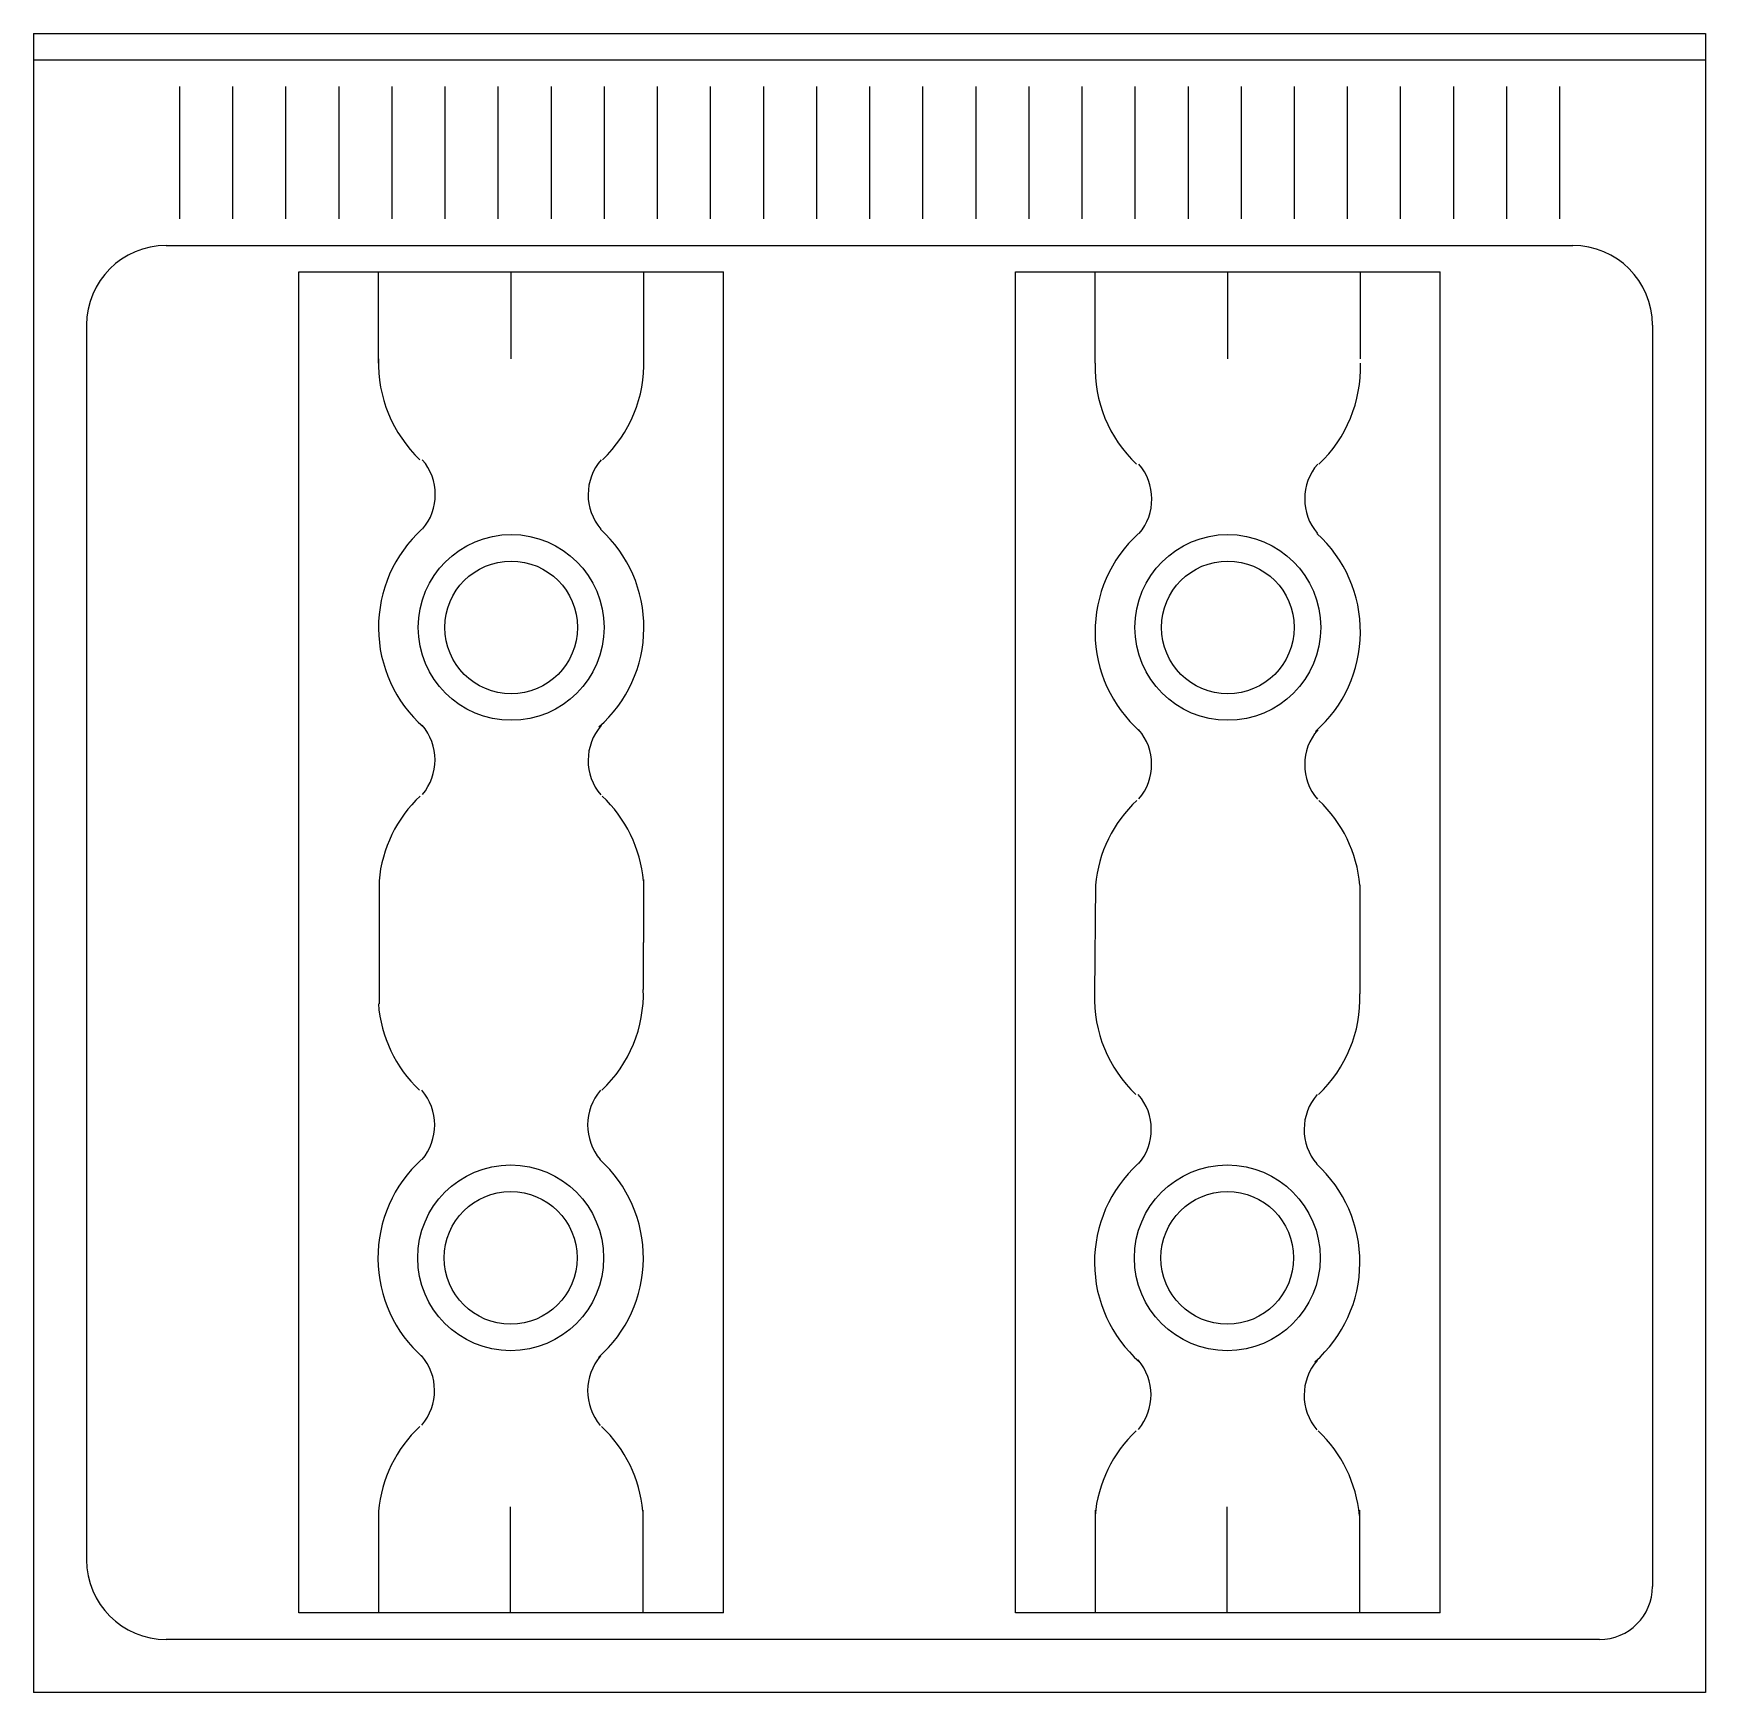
# Model space of a CAD drawing. Extents: x 2.484 to 3.114, y 1.754 to 2.379.
import ezdxf

# ---------------------------------------------------------------- set-up
doc = ezdxf.new("R2010")
doc.units = 0
doc.layers.add('ESC1-50', color=2, linetype='CONTINUOUS')
doc.layers.add('PLANTA', color=2, linetype='CONTINUOUS')

msp = doc.modelspace()

# ---------------------------------------------------------------- linework, layer by layer
at = {"layer": 'ESC1-50', "color": 0}
for p, q in [((2.48372, 2.36937), (3.11372, 2.36937)), ((2.53872, 2.35937), (2.53872, 2.30952)), ((2.57872, 2.35937), (2.57872, 2.30952)), ((2.61872, 2.35937), (2.61872, 2.30952)), ((2.65872, 2.35937), (2.65872, 2.30952)), ((2.69872, 2.35937), (2.69872, 2.30952)), ((2.73872, 2.35937), (2.73872, 2.30952)), ((2.77872, 2.35937), (2.77872, 2.30952)), ((2.81872, 2.35937), (2.81872, 2.30952)), ((2.85872, 2.35937), (2.85872, 2.30952)), ((2.89872, 2.35937), (2.89872, 2.30952)), ((2.93872, 2.35937), (2.93872, 2.30952)), ((2.97872, 2.35937), (2.97872, 2.30952)), ((3.01872, 2.35937), (3.01872, 2.30952)), ((3.05872, 2.35937), (3.05872, 2.30952)), ((2.58372, 2.28952), (2.74372, 2.28952)), ((2.66372, 2.25676), (2.66372, 2.28952)), ((2.85372, 2.28952), (3.01372, 2.28952)), ((2.93372, 2.25676), (2.93372, 2.28952)), ((2.66352, 1.78437), (2.66352, 1.82437)), ((2.93352, 1.78437), (2.93352, 1.82437)), ((2.74372, 1.78437), (2.58372, 1.78437)), ((3.01372, 1.78437), (2.85372, 1.78437))]:
    msp.add_line(p, q, dxfattribs=at)
for centre in [(2.66372, 2.15562), (2.93372, 2.15562), (2.66352, 1.91812), (2.93352, 1.91812)]:
    msp.add_circle(centre, 0.035, dxfattribs=at)
at = {"layer": 'PLANTA', "color": 0}
for p, q in [((2.48372, 2.37937), (3.11372, 2.37937)), ((2.48372, 2.37937), (2.48372, 1.75437)), ((3.11372, 2.37937), (3.11372, 1.75437)), ((2.55872, 2.35937), (2.55872, 2.30952)), ((2.59872, 2.35937), (2.59872, 2.30952)), ((2.63872, 2.35937), (2.63872, 2.30952)), ((2.67872, 2.35937), (2.67872, 2.30952)), ((2.71872, 2.35937), (2.71872, 2.30952)), ((2.75872, 2.35937), (2.75872, 2.30952)), ((2.79872, 2.35937), (2.79872, 2.30952)), ((2.83872, 2.35937), (2.83872, 2.30952)), ((2.87872, 2.35937), (2.87872, 2.30952)), ((2.91872, 2.35937), (2.91872, 2.30952)), ((2.95872, 2.35937), (2.95872, 2.30952)), ((2.99872, 2.35937), (2.99872, 2.30952)), ((3.03872, 2.35937), (3.03872, 2.30952)), ((2.53372, 2.29952), (3.06372, 2.29952)), ((2.58372, 1.78437), (2.58372, 2.28952)), ((2.61372, 2.25511), (2.61372, 2.28952)), ((2.71372, 2.25676), (2.71372, 2.28952)), ((2.74372, 1.78437), (2.74372, 2.28952)), ((2.85372, 2.08687), (2.85372, 2.28952)), ((2.88372, 2.25511), (2.88372, 2.28952)), ((2.98372, 2.25676), (2.98372, 2.28952)), ((3.01372, 2.08687), (3.01372, 2.28952)), ((2.50372, 2.26952), (2.50372, 1.80437)), ((3.09372, 2.26952), (3.09372, 1.79437)), ((2.85372, 1.78437), (2.85372, 2.08687)), ((3.01372, 1.78437), (3.01372, 2.08687)), ((2.61392, 2.06062), (2.61392, 2.01381)), ((2.71352, 2.06062), (2.71352, 2.03687)), ((2.88389, 2.05852), (2.88352, 2.01761)), ((2.98349, 2.05852), (2.98346, 2.01761)), ((2.71352, 2.01926), (2.71352, 2.03687)), ((2.61372, 1.82312), (2.61372, 1.78437)), ((2.71332, 1.82312), (2.71332, 1.78437)), ((2.88372, 1.82312), (2.88372, 1.78437)), ((2.98332, 1.82312), (2.98332, 1.78437)), ((3.07372, 1.77437), (2.53372, 1.77437)), ((3.11372, 1.75437), (2.48372, 1.75437))]:
    msp.add_line(p, q, dxfattribs=at)
for centre in [(2.66372, 2.15562), (2.93372, 2.15562), (2.66352, 1.91812), (2.93352, 1.91812)]:
    msp.add_circle(centre, 0.025, dxfattribs=at)
for centre, radius, start, end in [((2.53372, 2.26952), 0.03, 90, 180), ((3.06372, 2.26952), 0.03, 0, 90), ((2.66372, 2.25511), 0.05, 178.10739, 226.5824), ((2.66372, 2.25511), 0.05, 313.4176, 1.89261), ((2.93369, 2.25346), 0.05, 178.10739, 226.5824), ((2.93369, 2.25346), 0.05, 313.4176, 1.89261), ((2.61503, 2.20566), 0.02009, 319.58393, 40.80665), ((2.7128, 2.20564), 0.02009, 139.10667, 220.33001), ((2.885, 2.20401), 0.02009, 319.58393, 40.80665), ((2.98277, 2.20399), 0.02009, 139.10667, 220.33001), ((2.66372, 2.15562), 0.05, 132.23983, 228.61423), ((2.66372, 2.15562), 0.05, 311.38577, 47.76017), ((2.93369, 2.15397), 0.05, 132.23983, 228.61423), ((2.93369, 2.15397), 0.05, 311.38577, 47.76017), ((2.61495, 2.10567), 0.02009, 319.58393, 40.80665), ((2.7128, 2.10551), 0.02009, 139.10667, 220.33001), ((2.88492, 2.10402), 0.02009, 319.58393, 40.80665), ((2.98277, 2.10386), 0.02009, 139.10667, 220.33001), ((2.66372, 2.0557), 0.05, 133.26371, 174.87214), ((2.66372, 2.0557), 0.05, 5.12786, 46.73629), ((2.93369, 2.05405), 0.05, 133.26371, 174.87214), ((2.93369, 2.05405), 0.05, 5.12786, 46.73629), ((2.66352, 2.01761), 0.05, 313.4176, 1.89261), ((2.93349, 2.01596), 0.05, 178.10739, 226.5824), ((2.93349, 2.01596), 0.05, 313.4176, 1.89261), ((2.66352, 2.01761), 0.05, 184.35944, 226.5824), ((2.61483, 1.96816), 0.02009, 319.58393, 40.80665), ((2.7126, 1.96814), 0.02009, 139.10667, 220.33001), ((2.8848, 1.96651), 0.02009, 319.58393, 40.80665), ((2.98257, 1.96649), 0.02009, 139.10667, 220.33001), ((2.66352, 1.91812), 0.05, 132.23983, 228.61423), ((2.66352, 1.91812), 0.05, 311.38577, 47.76017), ((2.93349, 1.91647), 0.05, 132.23983, 228.61423), ((2.93349, 1.91647), 0.05, 311.38577, 47.76017), ((2.61475, 1.86817), 0.02009, 319.58393, 40.80665), ((2.7126, 1.86801), 0.02009, 139.10667, 220.33001), ((2.88472, 1.86652), 0.02009, 319.58393, 40.80665), ((2.98257, 1.86636), 0.02009, 139.10667, 220.33001), ((2.66352, 1.8182), 0.05, 133.26371, 174.87214), ((2.66352, 1.8182), 0.05, 5.12786, 46.73629), ((2.93349, 1.81655), 0.05, 133.26371, 174.87214), ((2.93349, 1.81655), 0.05, 5.12786, 46.73629), ((2.53372, 1.80437), 0.03, 180, 270), ((3.07372, 1.79437), 0.02, 270, 0)]:
    msp.add_arc(centre, radius, start, end, dxfattribs=at)

doc.saveas('drawing.dxf')
